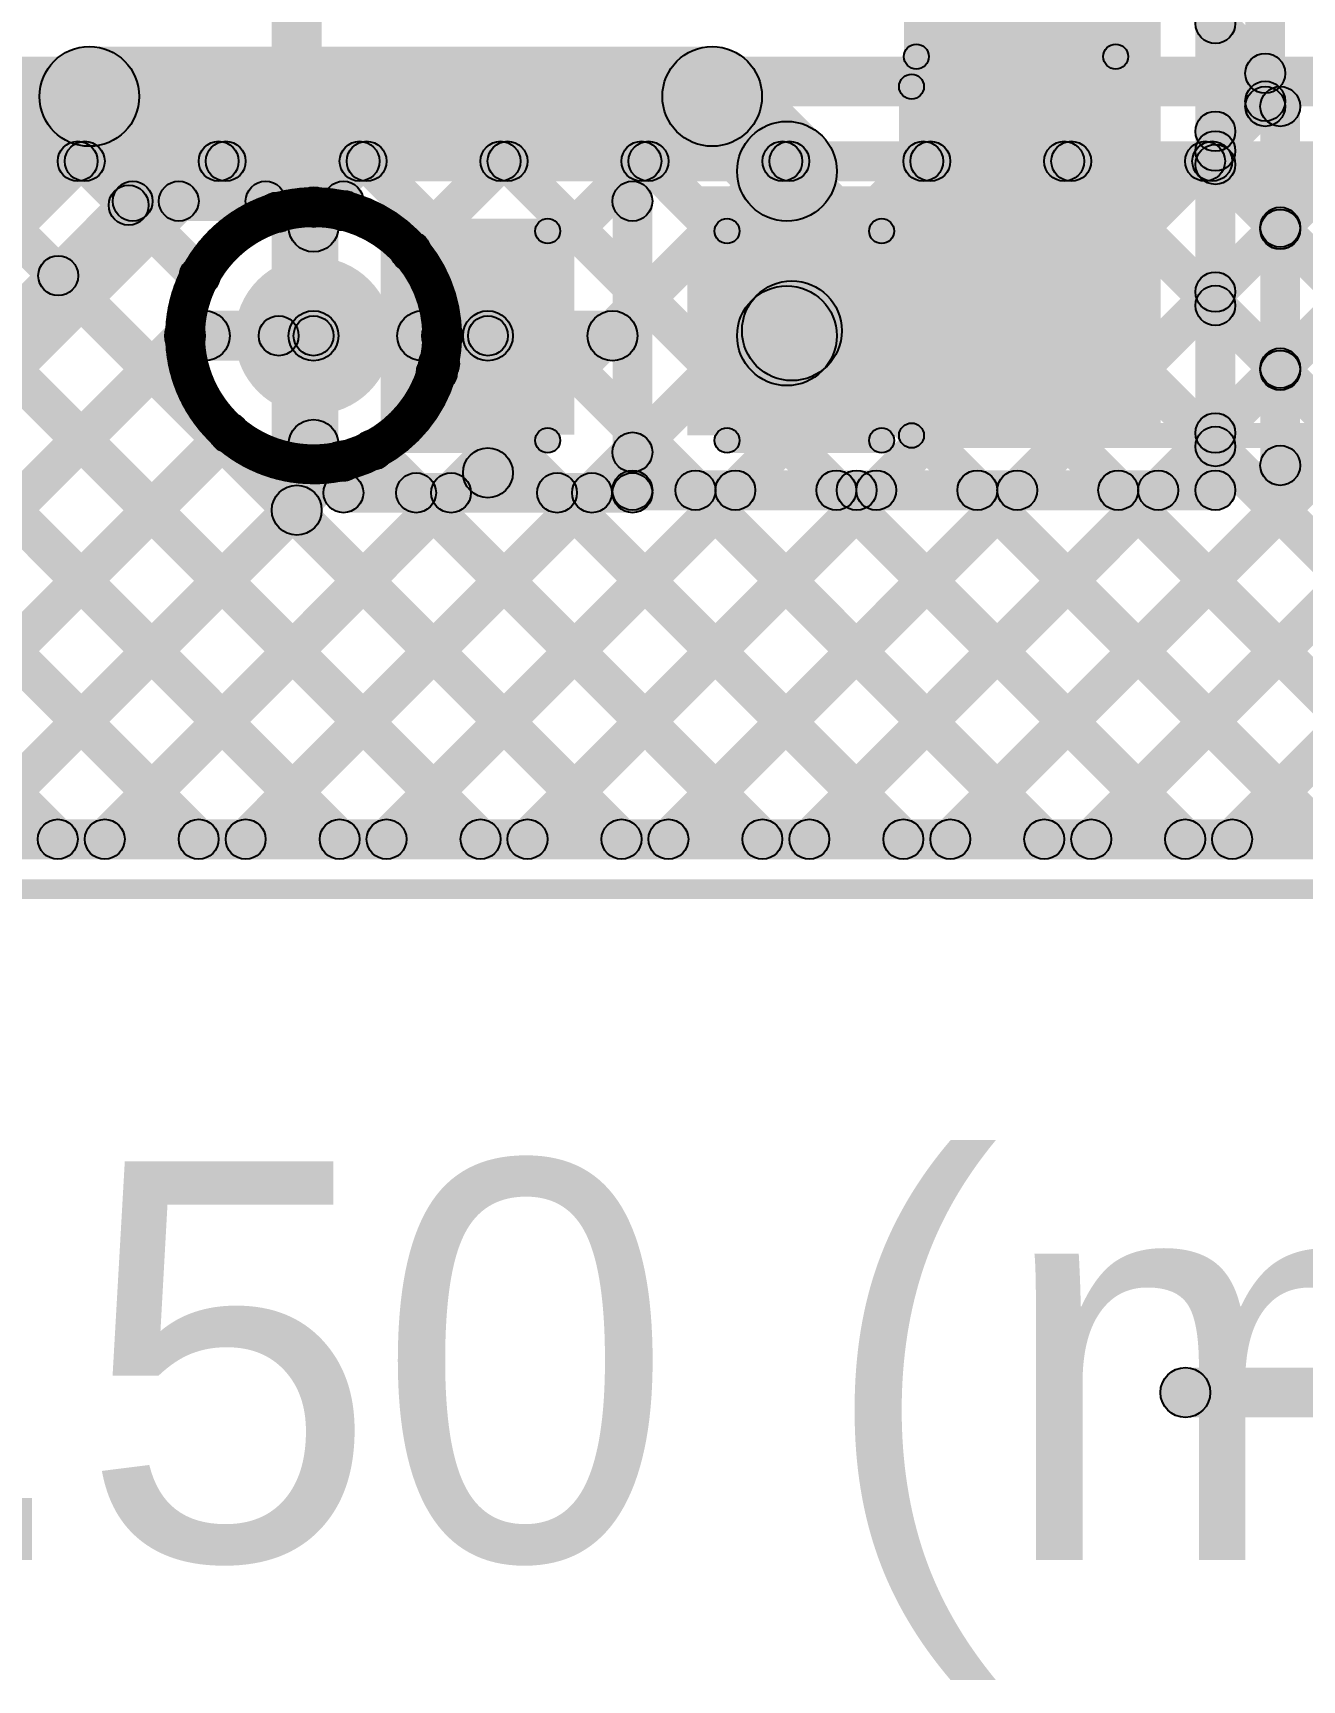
# Model space of a CAD drawing. Header units: millimetres. Extents: x 2.38 to 5.72, y -0.36 to 1.72.
# Drawn here: x 4.0637 to 4.3184, y -0.1947 to 0.1357 of the extents above; entities that cross this region are included whole.
import ezdxf

# ---------------------------------------------------------------- set-up
doc = ezdxf.new("R2010")
doc.units = ezdxf.units.MM
doc.header["$MEASUREMENT"] = 0
for name, color, linetype in [('BottomLayer', 5, 'Continuous'), ('BottomOverlay', 54, 'Continuous'), ('BottomPaste', 16, 'Continuous'), ('BottomSolder', 6, 'Continuous'), ('Mechanical1', 6, 'Continuous'), ('Mechanical2', 216, 'Continuous'), ('TopLayer', 1, 'Continuous'), ('TopSolder', 216, 'Continuous'), ('ViaHoleLayer', 16, 'Continuous')]:
    doc.layers.add(name, color=color, linetype=linetype)

# ---------------------------------------------------------------- blocks, each defined once
blk = doc.blocks.new('LED_0805_B_23')
at = {"layer": 'BottomLayer'}
for points in [[(-0.05999, 0.02999), (-0.01999, 0.02999), (-0.01999, -0.03001), (-0.05999, -0.03001)], [(0.02001, 0.02999), (0.06001, 0.02999), (0.06001, -0.03001), (0.02001, -0.03001)]]:
    blk.add_hatch(color=5, dxfattribs=at).paths.add_polyline_path(points)
at = {"layer": 'BottomOverlay'}
h = blk.add_hatch(color=54, dxfattribs=at)
edge = h.paths.add_edge_path()
edge.add_arc((-0.06499, 0.03499), 0.0025, 0, 360)
h = blk.add_hatch(color=54, dxfattribs=at)
edge = h.paths.add_edge_path()
edge.add_arc((-0.06499, 0.03499), 0.0025, 0, 360)
for points in [[(-0.06499, 0.03249), (-0.06499, 0.03749), (0.06501, 0.03749), (0.06501, 0.03249)], [(0.096, 0.03699), (0.064, 0.03699), (0.064, -0.03701), (0.096, -0.03701)], [(-0.06249, -0.03501), (-0.06749, -0.03501), (-0.06749, 0.03499), (-0.06249, 0.03499)], [(0.06751, -0.03501), (0.06251, -0.03501), (0.06251, 0.03499), (0.06751, 0.03499)], [(-0.06499, -0.03751), (-0.06499, -0.03251), (0.06501, -0.03251), (0.06501, -0.03751)]]:
    blk.add_hatch(color=54, dxfattribs=at).paths.add_polyline_path(points)
h = blk.add_hatch(color=54, dxfattribs=at)
edge = h.paths.add_edge_path()
edge.add_arc((0.06501, 0.03499), 0.0025, 0, 360)
h = blk.add_hatch(color=54, dxfattribs=at)
edge = h.paths.add_edge_path()
edge.add_arc((0.06501, 0.03499), 0.0025, 0, 360)
h = blk.add_hatch(color=54, dxfattribs=at)
edge = h.paths.add_edge_path()
edge.add_arc((-0.06499, -0.03501), 0.0025, 0, 360)
h = blk.add_hatch(color=54, dxfattribs=at)
edge = h.paths.add_edge_path()
edge.add_arc((-0.06499, -0.03501), 0.0025, 0, 360)
h = blk.add_hatch(color=54, dxfattribs=at)
edge = h.paths.add_edge_path()
edge.add_arc((0.06501, -0.03501), 0.0025, 0, 360)
h = blk.add_hatch(color=54, dxfattribs=at)
edge = h.paths.add_edge_path()
edge.add_arc((0.06501, -0.03501), 0.0025, 0, 360)
at = {"layer": 'BottomPaste'}
for points in [[(-0.05999, 0.02999), (-0.01999, 0.02999), (-0.01999, -0.03001), (-0.05999, -0.03001)], [(0.02001, 0.02999), (0.06001, 0.02999), (0.06001, -0.03001), (0.02001, -0.03001)]]:
    blk.add_hatch(color=16, dxfattribs=at).paths.add_polyline_path(points)
at = {"layer": 'BottomSolder'}
for points in [[(-0.06399, 0.03399), (-0.01599, 0.03399), (-0.01599, -0.03401), (-0.06399, -0.03401)], [(0.01601, 0.03399), (0.06401, 0.03399), (0.06401, -0.03401), (0.01601, -0.03401)]]:
    blk.add_hatch(color=6, dxfattribs=at).paths.add_polyline_path(points)
at = {"layer": 'BottomOverlay'}
for centre in [(-0.06499, 0.03499), (-0.06499, 0.03499), (0.06501, 0.03499), (0.06501, 0.03499), (-0.06499, -0.03501), (-0.06499, -0.03501), (0.06501, -0.03501), (0.06501, -0.03501)]:
    blk.add_circle(centre, 0.0025, dxfattribs=at)
blk = doc.blocks.new('C__0805_B_32')
at = {"layer": 'BottomLayer'}
for points in [[(-0.06, 0.03), (-0.02, 0.03), (-0.02, -0.03), (-0.06, -0.03)], [(0.02, 0.03), (0.06, 0.03), (0.06, -0.03), (0.02, -0.03)]]:
    blk.add_hatch(color=5, dxfattribs=at).paths.add_polyline_path(points)
at = {"layer": 'BottomOverlay'}
h = blk.add_hatch(color=54, dxfattribs=at)
edge = h.paths.add_edge_path()
edge.add_arc((-0.064, 0.034), 0.0025, 0, 360)
h = blk.add_hatch(color=54, dxfattribs=at)
edge = h.paths.add_edge_path()
edge.add_arc((-0.064, 0.034), 0.0025, 0, 360)
for points in [[(-0.064, 0.0315), (-0.064, 0.0365), (-0.024, 0.0365), (-0.024, 0.0315)], [(0.024, 0.0315), (0.024, 0.0365), (0.064, 0.0365), (0.064, 0.0315)], [(-0.0615, -0.034), (-0.0665, -0.034), (-0.0665, 0.034), (-0.0615, 0.034)], [(0.0665, -0.034), (0.0615, -0.034), (0.0615, 0.034), (0.0665, 0.034)], [(-0.064, -0.0365), (-0.064, -0.0315), (-0.024, -0.0315), (-0.024, -0.0365)], [(0.024, -0.0365), (0.024, -0.0315), (0.064, -0.0315), (0.064, -0.0365)]]:
    blk.add_hatch(color=54, dxfattribs=at).paths.add_polyline_path(points)
h = blk.add_hatch(color=54, dxfattribs=at)
edge = h.paths.add_edge_path()
edge.add_arc((-0.024, 0.034), 0.0025, 0, 360)
h = blk.add_hatch(color=54, dxfattribs=at)
edge = h.paths.add_edge_path()
edge.add_arc((0.024, 0.034), 0.0025, 0, 360)
h = blk.add_hatch(color=54, dxfattribs=at)
edge = h.paths.add_edge_path()
edge.add_arc((0.064, 0.034), 0.0025, 0, 360)
h = blk.add_hatch(color=54, dxfattribs=at)
edge = h.paths.add_edge_path()
edge.add_arc((0.064, 0.034), 0.0025, 0, 360)
h = blk.add_hatch(color=54, dxfattribs=at)
edge = h.paths.add_edge_path()
edge.add_arc((-0.064, -0.034), 0.0025, 0, 360)
h = blk.add_hatch(color=54, dxfattribs=at)
edge = h.paths.add_edge_path()
edge.add_arc((-0.064, -0.034), 0.0025, 0, 360)
h = blk.add_hatch(color=54, dxfattribs=at)
edge = h.paths.add_edge_path()
edge.add_arc((-0.024, -0.034), 0.0025, 0, 360)
h = blk.add_hatch(color=54, dxfattribs=at)
edge = h.paths.add_edge_path()
edge.add_arc((0.024, -0.034), 0.0025, 0, 360)
h = blk.add_hatch(color=54, dxfattribs=at)
edge = h.paths.add_edge_path()
edge.add_arc((0.064, -0.034), 0.0025, 0, 360)
h = blk.add_hatch(color=54, dxfattribs=at)
edge = h.paths.add_edge_path()
edge.add_arc((0.064, -0.034), 0.0025, 0, 360)
at = {"layer": 'BottomPaste'}
for points in [[(-0.06, 0.03), (-0.02, 0.03), (-0.02, -0.03), (-0.06, -0.03)], [(0.02, 0.03), (0.06, 0.03), (0.06, -0.03), (0.02, -0.03)]]:
    blk.add_hatch(color=16, dxfattribs=at).paths.add_polyline_path(points)
at = {"layer": 'BottomSolder'}
for points in [[(-0.06276, 0.03276), (-0.01724, 0.03276), (-0.01724, -0.03276), (-0.06276, -0.03276)], [(0.01724, 0.03276), (0.06276, 0.03276), (0.06276, -0.03276), (0.01724, -0.03276)]]:
    blk.add_hatch(color=6, dxfattribs=at).paths.add_polyline_path(points)
at = {"layer": 'BottomOverlay'}
for centre in [(-0.064, 0.034), (-0.064, 0.034), (-0.024, 0.034), (0.024, 0.034), (0.064, 0.034), (0.064, 0.034), (-0.064, -0.034), (-0.064, -0.034), (-0.024, -0.034), (0.024, -0.034), (0.064, -0.034), (0.064, -0.034)]:
    blk.add_circle(centre, 0.0025, dxfattribs=at)
blk = doc.blocks.new('C__0603_B_34')
at = {"layer": 'BottomLayer'}
for points in [[(-0.045, -0.0175), (-0.045, 0.0175), (-0.015, 0.0175), (-0.015, -0.0175)], [(0.015, -0.0175), (0.015, 0.0175), (0.045, 0.0175), (0.045, -0.0175)]]:
    blk.add_hatch(color=5, dxfattribs=at).paths.add_polyline_path(points)
at = {"layer": 'BottomOverlay'}
h = blk.add_hatch(color=54, dxfattribs=at)
edge = h.paths.add_edge_path()
edge.add_arc((-0.049, 0.021), 0.0025, 0, 360)
h = blk.add_hatch(color=54, dxfattribs=at)
edge = h.paths.add_edge_path()
edge.add_arc((-0.049, 0.021), 0.0025, 0, 360)
for points in [[(-0.018, 0.0235), (-0.018, 0.0185), (-0.049, 0.0185), (-0.049, 0.0235)], [(0.049, 0.0235), (0.049, 0.0185), (0.018, 0.0185), (0.018, 0.0235)], [(-0.0515, 0.021), (-0.0465, 0.021), (-0.0465, -0.021), (-0.0515, -0.021)], [(0.0465, 0.021), (0.0515, 0.021), (0.0515, -0.021), (0.0465, -0.021)], [(-0.018, -0.0185), (-0.018, -0.0235), (-0.049, -0.0235), (-0.049, -0.0185)], [(0.049, -0.0185), (0.049, -0.0235), (0.018, -0.0235), (0.018, -0.0185)]]:
    blk.add_hatch(color=54, dxfattribs=at).paths.add_polyline_path(points)
h = blk.add_hatch(color=54, dxfattribs=at)
edge = h.paths.add_edge_path()
edge.add_arc((-0.018, 0.021), 0.0025, 0, 360)
h = blk.add_hatch(color=54, dxfattribs=at)
edge = h.paths.add_edge_path()
edge.add_arc((0.018, 0.021), 0.0025, 0, 360)
h = blk.add_hatch(color=54, dxfattribs=at)
edge = h.paths.add_edge_path()
edge.add_arc((0.049, 0.021), 0.0025, 0, 360)
h = blk.add_hatch(color=54, dxfattribs=at)
edge = h.paths.add_edge_path()
edge.add_arc((0.049, 0.021), 0.0025, 0, 360)
h = blk.add_hatch(color=54, dxfattribs=at)
edge = h.paths.add_edge_path()
edge.add_arc((-0.049, -0.021), 0.0025, 0, 360)
h = blk.add_hatch(color=54, dxfattribs=at)
edge = h.paths.add_edge_path()
edge.add_arc((-0.049, -0.021), 0.0025, 0, 360)
h = blk.add_hatch(color=54, dxfattribs=at)
edge = h.paths.add_edge_path()
edge.add_arc((-0.018, -0.021), 0.0025, 0, 360)
h = blk.add_hatch(color=54, dxfattribs=at)
edge = h.paths.add_edge_path()
edge.add_arc((0.018, -0.021), 0.0025, 0, 360)
h = blk.add_hatch(color=54, dxfattribs=at)
edge = h.paths.add_edge_path()
edge.add_arc((0.049, -0.021), 0.0025, 0, 360)
h = blk.add_hatch(color=54, dxfattribs=at)
edge = h.paths.add_edge_path()
edge.add_arc((0.049, -0.021), 0.0025, 0, 360)
at = {"layer": 'BottomPaste'}
for points in [[(-0.045, -0.0175), (-0.045, 0.0175), (-0.015, 0.0175), (-0.015, -0.0175)], [(0.015, -0.0175), (0.015, 0.0175), (0.045, 0.0175), (0.045, -0.0175)]]:
    blk.add_hatch(color=16, dxfattribs=at).paths.add_polyline_path(points)
at = {"layer": 'BottomSolder'}
for points in [[(-0.04736, -0.01986), (-0.04736, 0.01986), (-0.01264, 0.01986), (-0.01264, -0.01986)], [(0.01264, -0.01986), (0.01264, 0.01986), (0.04736, 0.01986), (0.04736, -0.01986)]]:
    blk.add_hatch(color=6, dxfattribs=at).paths.add_polyline_path(points)
at = {"layer": 'BottomOverlay'}
for centre in [(-0.049, 0.021), (-0.049, 0.021), (-0.018, 0.021), (0.018, 0.021), (0.049, 0.021), (0.049, 0.021), (-0.049, -0.021), (-0.049, -0.021), (-0.018, -0.021), (0.018, -0.021), (0.049, -0.021), (0.049, -0.021)]:
    blk.add_circle(centre, 0.0025, dxfattribs=at)

msp = doc.modelspace()

# ---------------------------------------------------------------- hatches: boundary and pattern name
at = {"layer": 'BottomLayer'}
for points in [[(4.305, 0.116), (4.297, 0.116), (4.297, 0.211), (4.305, 0.211)], [(4.315, 0.121), (4.307, 0.121), (4.307, 0.209), (4.315, 0.209)], [(4.24, 0.055), (4.29, 0.055), (4.29, 0.2), (4.24, 0.2)], [(4.29817, 0.13481), (4.30383, 0.14047), (4.31383, 0.13047), (4.30817, 0.12481)], [(4.075, 0.113), (4.075, 0.133), (4.2, 0.133), (4.2, 0.113)], [(4.03607, 0.06993), (4.02193, 0.08407), (4.06793, 0.13007), (4.08207, 0.11593)], [(4.19293, 0.11593), (4.20707, 0.13007), (4.22207, 0.11507), (4.20793, 0.10093)], [(4.30383, 0.10923), (4.29817, 0.11489), (4.30817, 0.12489), (4.31383, 0.11923)], [(4.311, 0.117), (4.311, 0.125), (4.31401, 0.125), (4.31401, 0.117)], [(4.31801, 0.04899), (4.31001, 0.04899), (4.31001, 0.121), (4.31801, 0.121)], [(4.305, 0.044), (4.297, 0.044), (4.297, 0.116), (4.305, 0.116)], [(4.305, 0.044), (4.297, 0.044), (4.297, 0.116), (4.305, 0.116)], [(4.29817, 0.10653), (4.30383, 0.11218), (4.31683, 0.09918), (4.31118, 0.09352)], [(4.0837, 0.098), (4.0837, 0.106), (4.126, 0.106), (4.126, 0.098)], [(4.225, 0.075), (4.205, 0.075), (4.205, 0.108), (4.225, 0.108)], [(4.03583, 0.03922), (4.03017, 0.04488), (4.09012, 0.10483), (4.09578, 0.09917)], [(4.04671, 0.05936), (4.04106, 0.06501), (4.08087, 0.10483), (4.08653, 0.09917)], [(4.08006, 0.09836), (4.08572, 0.10402), (4.09995, 0.08978), (4.0943, 0.08413)], [(4.10754, 0.09917), (4.11319, 0.10483), (4.11546, 0.10256), (4.1098, 0.09691)], [(4.195, 0.055), (4.29, 0.055), (4.29, 0.105), (4.195, 0.105)], [(4.188, 0.044), (4.18, 0.044), (4.18, 0.102), (4.188, 0.102)], [(4.188, 0.044), (4.18, 0.044), (4.18, 0.102), (4.188, 0.102)], [(4.30383, 0.08095), (4.29817, 0.08661), (4.31118, 0.09961), (4.31683, 0.09395)], [(4.125, 0.075), (4.115, 0.075), (4.115, 0.09681), (4.125, 0.09681)], [(4.06592, 0.08422), (4.07158, 0.08988), (4.18463, -0.02317), (4.17897, -0.02883)], [(4.22207, 0.06793), (4.20793, 0.08207), (4.20893, 0.08307), (4.22307, 0.06893)], [(4.29817, 0.07824), (4.30383, 0.0839), (4.31683, 0.07089), (4.31118, 0.06524)], [(4.09819, 0.07), (4.09819, 0.08), (4.12, 0.08), (4.12, 0.07)], [(4.155, 0.07), (4.155, 0.08), (4.18, 0.08), (4.18, 0.07)], [(3.99606, -0.02883), (3.9904, -0.02317), (4.09136, 0.07778), (4.09702, 0.07213)], [(4.113, 0.071), (4.113, 0.079), (4.12, 0.079), (4.12, 0.071)], [(4.12, 0.071), (4.12, 0.079), (4.155, 0.079), (4.155, 0.071)], [(4.05178, 0.07008), (4.05743, 0.07574), (4.15634, -0.02317), (4.15068, -0.02883)], [(4.125, 0.05319), (4.115, 0.05319), (4.115, 0.075), (4.125, 0.075)], [(4.16, 0.0475), (4.15, 0.0475), (4.15, 0.075), (4.16, 0.075)], [(4.30383, 0.05266), (4.29817, 0.05832), (4.31118, 0.07133), (4.31683, 0.06567)], [(4.03724, 0.05633), (4.0429, 0.06198), (4.12806, -0.02317), (4.1224, -0.02883)], [(4.02435, -0.02883), (4.01869, -0.02317), (4.10022, 0.05836), (4.10588, 0.05271)], [(4.1787, 0.04067), (4.17304, 0.04633), (4.18117, 0.05446), (4.18683, 0.0488)], [(4.29817, 0.04996), (4.30383, 0.05562), (4.38262, -0.02317), (4.37696, -0.02883)], [(4.31401, 0.04499), (4.31401, 0.05299), (4.364, 0.05299), (4.364, 0.04499)], [(4.05263, -0.02883), (4.04697, -0.02317), (4.12278, 0.05263), (4.12844, 0.04698)], [(4.13, 0.0435), (4.122, 0.0435), (4.122, 0.0499), (4.13, 0.0499)], [(4.25062, -0.02883), (4.24496, -0.02317), (4.31996, 0.05182), (4.32561, 0.04617)], [(4.2789, -0.02883), (4.27325, -0.02317), (4.34824, 0.05182), (4.3539, 0.04617)], [(4.30719, -0.02883), (4.30153, -0.02317), (4.37553, 0.05083), (4.38119, 0.04517)], [(4.08091, -0.02883), (4.07526, -0.02317), (4.14476, 0.04633), (4.15041, 0.04067)], [(4.1092, -0.02883), (4.10354, -0.02317), (4.17304, 0.04633), (4.1787, 0.04067)], [(4.126, 0.0395), (4.126, 0.0475), (4.184, 0.0475), (4.184, 0.0395)], [(4.13748, -0.02883), (4.13183, -0.02317), (4.20183, 0.04683), (4.20748, 0.04117)], [(4.13775, 0.04067), (4.14341, 0.04633), (4.21291, -0.02317), (4.20725, -0.02883)], [(4.16577, -0.02883), (4.16011, -0.02317), (4.23011, 0.04683), (4.23577, 0.04117)], [(4.16604, 0.04067), (4.17169, 0.04633), (4.24119, -0.02317), (4.23554, -0.02883)], [(4.184, 0.04), (4.184, 0.048), (4.229, 0.048), (4.229, 0.04)], [(4.19405, -0.02883), (4.18839, -0.02317), (4.25839, 0.04683), (4.26405, 0.04117)], [(4.19382, 0.04117), (4.19948, 0.04683), (4.26948, -0.02317), (4.26382, -0.02883)], [(4.22234, -0.02883), (4.21668, -0.02317), (4.28668, 0.04683), (4.29234, 0.04117)], [(4.22211, 0.04117), (4.22776, 0.04683), (4.29776, -0.02317), (4.29211, -0.02883)], [(4.229, 0.04), (4.229, 0.048), (4.301, 0.048), (4.301, 0.04)], [(4.229, 0.04), (4.229, 0.048), (4.301, 0.048), (4.301, 0.04)], [(4.25039, 0.04117), (4.25605, 0.04683), (4.32605, -0.02317), (4.32039, -0.02883)], [(4.27867, 0.04117), (4.28433, 0.04683), (4.35433, -0.02317), (4.34867, -0.02883)], [(3.99883, 0.03817), (4.00449, 0.04383), (4.07149, -0.02317), (4.06583, -0.02883)], [(4.02712, 0.03817), (4.03277, 0.04383), (4.09977, -0.02317), (4.09412, -0.02883)], [(3.107, -0.03), (3.107, -0.022), (5.12, -0.022), (5.12, -0.03)]]:
    msp.add_hatch(color=5, dxfattribs=at).paths.add_polyline_path(points)
h = msp.add_hatch(color=5, dxfattribs=at)
edge = h.paths.add_edge_path()
edge.add_arc((4.301, 0.13764), 0.004, 0, 360)
h = msp.add_hatch(color=5, dxfattribs=at)
edge = h.paths.add_edge_path()
edge.add_arc((4.075, 0.123), 0.01, 0, 360)
h = msp.add_hatch(color=5, dxfattribs=at)
edge = h.paths.add_edge_path()
edge.add_arc((4.075, 0.123), 0.01, 0, 360)
h = msp.add_hatch(color=5, dxfattribs=at)
edge = h.paths.add_edge_path()
edge.add_arc((4.2, 0.123), 0.01, 0, 360)
h = msp.add_hatch(color=5, dxfattribs=at)
edge = h.paths.add_edge_path()
edge.add_arc((4.2, 0.123), 0.01, 0, 360)
h = msp.add_hatch(color=5, dxfattribs=at)
edge = h.paths.add_edge_path()
edge.add_arc((4.311, 0.12764), 0.004, 0, 360)
h = msp.add_hatch(color=5, dxfattribs=at)
edge = h.paths.add_edge_path()
edge.add_arc((4.311, 0.12206), 0.004, 0, 360)
h = msp.add_hatch(color=5, dxfattribs=at)
edge = h.paths.add_edge_path()
edge.add_arc((4.311, 0.121), 0.004, 0, 360)
h = msp.add_hatch(color=5, dxfattribs=at)
edge = h.paths.add_edge_path()
edge.add_arc((4.311, 0.121), 0.004, 0, 360)
h = msp.add_hatch(color=5, dxfattribs=at)
edge = h.paths.add_edge_path()
edge.add_arc((4.31401, 0.121), 0.004, 0, 360)
h = msp.add_hatch(color=5, dxfattribs=at)
edge = h.paths.add_edge_path()
edge.add_arc((4.31401, 0.121), 0.004, 0, 360)
h = msp.add_hatch(color=5, dxfattribs=at)
edge = h.paths.add_edge_path()
edge.add_arc((4.301, 0.116), 0.004, 0, 360)
h = msp.add_hatch(color=5, dxfattribs=at)
edge = h.paths.add_edge_path()
edge.add_arc((4.301, 0.116), 0.004, 0, 360)
h = msp.add_hatch(color=5, dxfattribs=at)
edge = h.paths.add_edge_path()
edge.add_arc((4.301, 0.116), 0.004, 0, 360)
h = msp.add_hatch(color=5, dxfattribs=at)
edge = h.paths.add_edge_path()
edge.add_arc((4.215, 0.108), 0.01, 0, 360)
h = msp.add_hatch(color=5, dxfattribs=at)
edge = h.paths.add_edge_path()
edge.add_arc((4.215, 0.108), 0.01, 0, 360)
h = msp.add_hatch(color=5, dxfattribs=at)
edge = h.paths.add_edge_path()
edge.add_arc((4.301, 0.11206), 0.004, 0, 360)
h = msp.add_hatch(color=5, dxfattribs=at)
edge = h.paths.add_edge_path()
edge.add_arc((4.301, 0.10936), 0.004, 0, 360)
h = msp.add_hatch(color=5, dxfattribs=at)
edge = h.paths.add_edge_path()
edge.add_arc((4.0837, 0.102), 0.004, 0, 360)
h = msp.add_hatch(color=5, dxfattribs=at)
edge = h.paths.add_edge_path()
edge.add_arc((4.0837, 0.102), 0.004, 0, 360)
h = msp.add_hatch(color=5, dxfattribs=at)
edge = h.paths.add_edge_path()
edge.add_arc((4.09295, 0.102), 0.004, 0, 360)
h = msp.add_hatch(color=5, dxfattribs=at)
edge = h.paths.add_edge_path()
edge.add_arc((4.11037, 0.102), 0.004, 0, 360)
h = msp.add_hatch(color=5, dxfattribs=at)
edge = h.paths.add_edge_path()
edge.add_arc((4.126, 0.102), 0.004, 0, 360)
h = msp.add_hatch(color=5, dxfattribs=at)
edge = h.paths.add_edge_path()
edge.add_arc((4.184, 0.102), 0.004, 0, 360)
h = msp.add_hatch(color=5, dxfattribs=at)
edge = h.paths.add_edge_path()
edge.add_arc((4.184, 0.102), 0.004, 0, 360)
h = msp.add_hatch(color=5, dxfattribs=at)
edge = h.paths.add_edge_path()
edge.add_arc((4.08289, 0.10119), 0.004, 0, 360)
h = msp.add_hatch(color=5, dxfattribs=at)
edge = h.paths.add_edge_path()
edge.add_arc((4.11263, 0.09974), 0.004, 0, 360)
h = msp.add_hatch(color=5, dxfattribs=at)
edge = h.paths.add_edge_path()
edge.add_arc((4.126, 0.1001), 0.004, 0, 360)
h = msp.add_hatch(color=5, dxfattribs=at)
edge = h.paths.add_edge_path()
edge.add_arc((4.12, 0.09681), 0.005, 0, 360)
h = msp.add_hatch(color=5, dxfattribs=at)
edge = h.paths.add_edge_path()
edge.add_arc((4.31401, 0.09678), 0.004, 0, 360)
h = msp.add_hatch(color=5, dxfattribs=at)
edge = h.paths.add_edge_path()
edge.add_arc((4.31401, 0.09635), 0.004, 0, 360)
h = msp.add_hatch(color=5, dxfattribs=at)
edge = h.paths.add_edge_path()
edge.add_arc((4.06875, 0.08705), 0.004, 0, 360)
h = msp.add_hatch(color=5, dxfattribs=at)
edge = h.paths.add_edge_path()
edge.add_arc((4.09713, 0.08696), 0.004, 0, 360)
h = msp.add_hatch(color=5, dxfattribs=at)
edge = h.paths.add_edge_path()
edge.add_arc((4.12, 0.075), 0.01181, 0, 360)
h = msp.add_hatch(color=5, dxfattribs=at)
edge = h.paths.add_edge_path()
edge.add_arc((4.216, 0.076), 0.01, 0, 360)
h = msp.add_hatch(color=5, dxfattribs=at)
edge = h.paths.add_edge_path()
edge.add_arc((4.301, 0.08378), 0.004, 0, 360)
h = msp.add_hatch(color=5, dxfattribs=at)
edge = h.paths.add_edge_path()
edge.add_arc((4.215, 0.075), 0.01, 0, 360)
h = msp.add_hatch(color=5, dxfattribs=at)
edge = h.paths.add_edge_path()
edge.add_arc((4.215, 0.075), 0.01, 0, 360)
h = msp.add_hatch(color=5, dxfattribs=at)
edge = h.paths.add_edge_path()
edge.add_arc((4.301, 0.08107), 0.004, 0, 360)
h = msp.add_hatch(color=5, dxfattribs=at)
edge = h.paths.add_edge_path()
edge.add_arc((4.09819, 0.075), 0.005, 0, 360)
h = msp.add_hatch(color=5, dxfattribs=at)
edge = h.paths.add_edge_path()
edge.add_arc((4.12, 0.075), 0.005, 0, 360)
h = msp.add_hatch(color=5, dxfattribs=at)
edge = h.paths.add_edge_path()
edge.add_arc((4.12, 0.075), 0.005, 0, 360)
h = msp.add_hatch(color=5, dxfattribs=at)
edge = h.paths.add_edge_path()
edge.add_arc((4.12, 0.075), 0.005, 0, 360)
h = msp.add_hatch(color=5, dxfattribs=at)
edge = h.paths.add_edge_path()
edge.add_arc((4.155, 0.075), 0.005, 0, 360)
h = msp.add_hatch(color=5, dxfattribs=at)
edge = h.paths.add_edge_path()
edge.add_arc((4.155, 0.075), 0.005, 0, 360)
h = msp.add_hatch(color=5, dxfattribs=at)
edge = h.paths.add_edge_path()
edge.add_arc((4.18, 0.075), 0.005, 0, 360)
h = msp.add_hatch(color=5, dxfattribs=at)
edge = h.paths.add_edge_path()
edge.add_arc((4.09419, 0.07496), 0.004, 0, 360)
h = msp.add_hatch(color=5, dxfattribs=at)
edge = h.paths.add_edge_path()
edge.add_arc((4.113, 0.075), 0.004, 0, 360)
h = msp.add_hatch(color=5, dxfattribs=at)
edge = h.paths.add_edge_path()
edge.add_arc((4.12, 0.075), 0.004, 0, 360)
h = msp.add_hatch(color=5, dxfattribs=at)
edge = h.paths.add_edge_path()
edge.add_arc((4.12, 0.075), 0.004, 0, 360)
h = msp.add_hatch(color=5, dxfattribs=at)
edge = h.paths.add_edge_path()
edge.add_arc((4.155, 0.075), 0.004, 0, 360)
h = msp.add_hatch(color=5, dxfattribs=at)
edge = h.paths.add_edge_path()
edge.add_arc((4.31401, 0.0685), 0.004, 0, 360)
h = msp.add_hatch(color=5, dxfattribs=at)
edge = h.paths.add_edge_path()
edge.add_arc((4.31401, 0.06807), 0.004, 0, 360)
h = msp.add_hatch(color=5, dxfattribs=at)
edge = h.paths.add_edge_path()
edge.add_arc((4.10305, 0.05553), 0.004, 0, 360)
h = msp.add_hatch(color=5, dxfattribs=at)
edge = h.paths.add_edge_path()
edge.add_arc((4.301, 0.05549), 0.004, 0, 360)
h = msp.add_hatch(color=5, dxfattribs=at)
edge = h.paths.add_edge_path()
edge.add_arc((4.12, 0.05319), 0.005, 0, 360)
h = msp.add_hatch(color=5, dxfattribs=at)
edge = h.paths.add_edge_path()
edge.add_arc((4.301, 0.05279), 0.004, 0, 360)
h = msp.add_hatch(color=5, dxfattribs=at)
edge = h.paths.add_edge_path()
edge.add_arc((4.12561, 0.04981), 0.004, 0, 360)
h = msp.add_hatch(color=5, dxfattribs=at)
edge = h.paths.add_edge_path()
edge.add_arc((4.126, 0.0499), 0.004, 0, 360)
h = msp.add_hatch(color=5, dxfattribs=at)
edge = h.paths.add_edge_path()
edge.add_arc((4.126, 0.0499), 0.004, 0, 360)
h = msp.add_hatch(color=5, dxfattribs=at)
edge = h.paths.add_edge_path()
edge.add_arc((4.184, 0.05163), 0.004, 0, 360)
h = msp.add_hatch(color=5, dxfattribs=at)
edge = h.paths.add_edge_path()
edge.add_arc((4.31401, 0.04899), 0.004, 0, 360)
h = msp.add_hatch(color=5, dxfattribs=at)
edge = h.paths.add_edge_path()
edge.add_arc((4.31401, 0.04899), 0.004, 0, 360)
h = msp.add_hatch(color=5, dxfattribs=at)
edge = h.paths.add_edge_path()
edge.add_arc((4.155, 0.0475), 0.005, 0, 360)
h = msp.add_hatch(color=5, dxfattribs=at)
edge = h.paths.add_edge_path()
edge.add_arc((4.126, 0.0435), 0.004, 0, 360)
h = msp.add_hatch(color=5, dxfattribs=at)
edge = h.paths.add_edge_path()
edge.add_arc((4.126, 0.0435), 0.004, 0, 360)
h = msp.add_hatch(color=5, dxfattribs=at)
edge = h.paths.add_edge_path()
edge.add_arc((4.14058, 0.0435), 0.004, 0, 360)
h = msp.add_hatch(color=5, dxfattribs=at)
edge = h.paths.add_edge_path()
edge.add_arc((4.14759, 0.0435), 0.004, 0, 360)
h = msp.add_hatch(color=5, dxfattribs=at)
edge = h.paths.add_edge_path()
edge.add_arc((4.16887, 0.0435), 0.004, 0, 360)
h = msp.add_hatch(color=5, dxfattribs=at)
edge = h.paths.add_edge_path()
edge.add_arc((4.17587, 0.0435), 0.004, 0, 360)
h = msp.add_hatch(color=5, dxfattribs=at)
edge = h.paths.add_edge_path()
edge.add_arc((4.17587, 0.0435), 0.004, 0, 360)
h = msp.add_hatch(color=5, dxfattribs=at)
edge = h.paths.add_edge_path()
edge.add_arc((4.184, 0.044), 0.004, 0, 360)
h = msp.add_hatch(color=5, dxfattribs=at)
edge = h.paths.add_edge_path()
edge.add_arc((4.184, 0.044), 0.004, 0, 360)
h = msp.add_hatch(color=5, dxfattribs=at)
edge = h.paths.add_edge_path()
edge.add_arc((4.184, 0.044), 0.004, 0, 360)
h = msp.add_hatch(color=5, dxfattribs=at)
edge = h.paths.add_edge_path()
edge.add_arc((4.184, 0.0435), 0.004, 0, 360)
h = msp.add_hatch(color=5, dxfattribs=at)
edge = h.paths.add_edge_path()
edge.add_arc((4.19665, 0.044), 0.004, 0, 360)
h = msp.add_hatch(color=5, dxfattribs=at)
edge = h.paths.add_edge_path()
edge.add_arc((4.20465, 0.044), 0.004, 0, 360)
h = msp.add_hatch(color=5, dxfattribs=at)
edge = h.paths.add_edge_path()
edge.add_arc((4.22493, 0.044), 0.004, 0, 360)
h = msp.add_hatch(color=5, dxfattribs=at)
edge = h.paths.add_edge_path()
edge.add_arc((4.229, 0.044), 0.004, 0, 360)
h = msp.add_hatch(color=5, dxfattribs=at)
edge = h.paths.add_edge_path()
edge.add_arc((4.229, 0.044), 0.004, 0, 360)
h = msp.add_hatch(color=5, dxfattribs=at)
edge = h.paths.add_edge_path()
edge.add_arc((4.229, 0.044), 0.004, 0, 360)
h = msp.add_hatch(color=5, dxfattribs=at)
edge = h.paths.add_edge_path()
edge.add_arc((4.23294, 0.044), 0.004, 0, 360)
h = msp.add_hatch(color=5, dxfattribs=at)
edge = h.paths.add_edge_path()
edge.add_arc((4.25322, 0.044), 0.004, 0, 360)
h = msp.add_hatch(color=5, dxfattribs=at)
edge = h.paths.add_edge_path()
edge.add_arc((4.26122, 0.044), 0.004, 0, 360)
h = msp.add_hatch(color=5, dxfattribs=at)
edge = h.paths.add_edge_path()
edge.add_arc((4.2815, 0.044), 0.004, 0, 360)
h = msp.add_hatch(color=5, dxfattribs=at)
edge = h.paths.add_edge_path()
edge.add_arc((4.28951, 0.044), 0.004, 0, 360)
h = msp.add_hatch(color=5, dxfattribs=at)
edge = h.paths.add_edge_path()
edge.add_arc((4.301, 0.044), 0.004, 0, 360)
h = msp.add_hatch(color=5, dxfattribs=at)
edge = h.paths.add_edge_path()
edge.add_arc((4.301, 0.044), 0.004, 0, 360)
h = msp.add_hatch(color=5, dxfattribs=at)
edge = h.paths.add_edge_path()
edge.add_arc((4.301, 0.044), 0.004, 0, 360)
h = msp.add_hatch(color=5, dxfattribs=at)
edge = h.paths.add_edge_path()
edge.add_arc((4.301, 0.044), 0.004, 0, 360)
h = msp.add_hatch(color=5, dxfattribs=at)
edge = h.paths.add_edge_path()
edge.add_arc((4.06866, -0.026), 0.004, 0, 360)
h = msp.add_hatch(color=5, dxfattribs=at)
edge = h.paths.add_edge_path()
edge.add_arc((4.07809, -0.026), 0.004, 0, 360)
h = msp.add_hatch(color=5, dxfattribs=at)
edge = h.paths.add_edge_path()
edge.add_arc((4.09694, -0.026), 0.004, 0, 360)
h = msp.add_hatch(color=5, dxfattribs=at)
edge = h.paths.add_edge_path()
edge.add_arc((4.10637, -0.026), 0.004, 0, 360)
h = msp.add_hatch(color=5, dxfattribs=at)
edge = h.paths.add_edge_path()
edge.add_arc((4.12523, -0.026), 0.004, 0, 360)
h = msp.add_hatch(color=5, dxfattribs=at)
edge = h.paths.add_edge_path()
edge.add_arc((4.13465, -0.026), 0.004, 0, 360)
h = msp.add_hatch(color=5, dxfattribs=at)
edge = h.paths.add_edge_path()
edge.add_arc((4.15351, -0.026), 0.004, 0, 360)
h = msp.add_hatch(color=5, dxfattribs=at)
edge = h.paths.add_edge_path()
edge.add_arc((4.16294, -0.026), 0.004, 0, 360)
h = msp.add_hatch(color=5, dxfattribs=at)
edge = h.paths.add_edge_path()
edge.add_arc((4.1818, -0.026), 0.004, 0, 360)
h = msp.add_hatch(color=5, dxfattribs=at)
edge = h.paths.add_edge_path()
edge.add_arc((4.19122, -0.026), 0.004, 0, 360)
h = msp.add_hatch(color=5, dxfattribs=at)
edge = h.paths.add_edge_path()
edge.add_arc((4.21008, -0.026), 0.004, 0, 360)
h = msp.add_hatch(color=5, dxfattribs=at)
edge = h.paths.add_edge_path()
edge.add_arc((4.21951, -0.026), 0.004, 0, 360)
h = msp.add_hatch(color=5, dxfattribs=at)
edge = h.paths.add_edge_path()
edge.add_arc((4.23837, -0.026), 0.004, 0, 360)
h = msp.add_hatch(color=5, dxfattribs=at)
edge = h.paths.add_edge_path()
edge.add_arc((4.24779, -0.026), 0.004, 0, 360)
h = msp.add_hatch(color=5, dxfattribs=at)
edge = h.paths.add_edge_path()
edge.add_arc((4.26665, -0.026), 0.004, 0, 360)
h = msp.add_hatch(color=5, dxfattribs=at)
edge = h.paths.add_edge_path()
edge.add_arc((4.27608, -0.026), 0.004, 0, 360)
h = msp.add_hatch(color=5, dxfattribs=at)
edge = h.paths.add_edge_path()
edge.add_arc((4.29493, -0.026), 0.004, 0, 360)
h = msp.add_hatch(color=5, dxfattribs=at)
edge = h.paths.add_edge_path()
edge.add_arc((4.30436, -0.026), 0.004, 0, 360)
at = {"layer": 'BottomSolder'}
h = msp.add_hatch(color=6, dxfattribs=at)
edge = h.paths.add_edge_path()
edge.add_arc((4.12, 0.075), 0.01581, 0, 360)
at = {"layer": 'Mechanical1'}
for points in [[(4.12162, 0.04), (4.11162, 0.04), (4.11162, 0.51244), (4.12162, 0.51244)], [(4.29497, -0.142), (4.29497, -0.132), (5.14821, -0.132), (5.14821, -0.142)]]:
    msp.add_hatch(color=6, dxfattribs=at).paths.add_polyline_path(points)
h = msp.add_hatch(color=6, dxfattribs=at)
edge = h.paths.add_edge_path()
edge.add_arc((4.11662, 0.04), 0.005, 0, 360)
h = msp.add_hatch(color=6, dxfattribs=at)
edge = h.paths.add_edge_path()
edge.add_arc((4.29497, -0.137), 0.005, 0, 360)
at = {"layer": 'Mechanical2'}
msp.add_hatch(color=216, dxfattribs=at).paths.add_polyline_path([(3.08128, -0.038), (3.08128, -0.03406), (5.14821, -0.03406), (5.14821, -0.038)])
at = {"layer": 'TopLayer'}
for points in [[(3.886, 0.121), (3.886, 0.131), (4.556, 0.131), (4.556, 0.121)], [(3.90226, 0.106), (3.90226, 0.114), (4.53974, 0.114), (4.53974, 0.106)], [(3.92983, 0.10717), (3.93549, 0.11283), (4.07149, -0.02317), (4.06583, -0.02883)], [(3.93949, -0.02883), (3.93384, -0.02317), (4.06984, 0.11283), (4.07549, 0.10717)], [(3.95812, 0.10717), (3.96377, 0.11283), (4.09977, -0.02317), (4.09412, -0.02883)], [(3.96778, -0.02883), (3.96212, -0.02317), (4.09812, 0.11283), (4.10378, 0.10717)], [(3.9864, 0.10717), (3.99206, 0.11283), (4.12806, -0.02317), (4.1224, -0.02883)], [(4.01468, 0.10717), (4.02034, 0.11283), (4.15634, -0.02317), (4.15068, -0.02883)], [(4.04297, 0.10717), (4.04863, 0.11283), (4.18463, -0.02317), (4.17897, -0.02883)], [(4.07125, 0.10717), (4.07691, 0.11283), (4.09995, 0.08978), (4.0943, 0.08413)], [(4.08091, -0.02883), (4.07526, -0.02317), (4.21126, 0.11283), (4.21691, 0.10717)], [(4.09954, 0.10717), (4.10519, 0.11283), (4.11546, 0.10256), (4.1098, 0.09691)], [(4.1092, -0.02883), (4.10354, -0.02317), (4.23954, 0.11283), (4.2452, 0.10717)], [(4.12287, 0.09798), (4.11722, 0.10364), (4.1264, 0.11283), (4.13206, 0.10717)], [(4.12782, 0.10717), (4.13348, 0.11283), (4.26948, -0.02317), (4.26382, -0.02883)], [(4.13748, -0.02883), (4.13183, -0.02317), (4.26783, 0.11283), (4.27348, 0.10717)], [(4.14229, 0.08912), (4.13664, 0.09478), (4.15469, 0.11283), (4.16035, 0.10717)], [(4.14802, 0.06656), (4.14237, 0.07222), (4.18297, 0.11283), (4.18863, 0.10717)], [(4.15611, 0.10717), (4.16176, 0.11283), (4.29776, -0.02317), (4.29211, -0.02883)], [(4.16577, -0.02883), (4.16011, -0.02317), (4.29611, 0.11283), (4.30177, 0.10717)], [(4.18439, 0.10717), (4.19005, 0.11283), (4.32605, -0.02317), (4.32039, -0.02883)], [(4.19405, -0.02883), (4.18839, -0.02317), (4.32439, 0.11283), (4.33005, 0.10717)], [(4.21267, 0.10717), (4.21833, 0.11283), (4.35433, -0.02317), (4.34867, -0.02883)], [(4.22234, -0.02883), (4.21668, -0.02317), (4.35268, 0.11283), (4.35834, 0.10717)], [(4.24096, 0.10717), (4.24662, 0.11283), (4.38262, -0.02317), (4.37696, -0.02883)], [(4.25062, -0.02883), (4.24496, -0.02317), (4.38096, 0.11283), (4.38662, 0.10717)], [(4.26924, 0.10717), (4.2749, 0.11283), (4.4109, -0.02317), (4.40524, -0.02883)], [(4.2789, -0.02883), (4.27325, -0.02317), (4.40925, 0.11283), (4.4149, 0.10717)], [(4.29753, 0.10717), (4.30318, 0.11283), (4.43918, -0.02317), (4.43353, -0.02883)], [(4.30719, -0.02883), (4.30153, -0.02317), (4.43753, 0.11283), (4.44319, 0.10717)], [(4.125, 0.075), (4.115, 0.075), (4.115, 0.09681), (4.125, 0.09681)], [(4.09819, 0.07), (4.09819, 0.08), (4.12, 0.08), (4.12, 0.07)], [(4.12, 0.07), (4.12, 0.08), (4.14181, 0.08), (4.14181, 0.07)], [(3.99606, -0.02883), (3.9904, -0.02317), (4.09136, 0.07778), (4.09702, 0.07213)], [(4.125, 0.05319), (4.115, 0.05319), (4.115, 0.075), (4.125, 0.075)], [(4.14191, 0.0648), (4.14756, 0.07046), (4.24119, -0.02317), (4.23554, -0.02883)], [(4.02435, -0.02883), (4.01869, -0.02317), (4.10022, 0.05836), (4.10588, 0.05271)], [(4.12913, 0.0493), (4.13478, 0.05495), (4.21291, -0.02317), (4.20725, -0.02883)], [(4.05263, -0.02883), (4.04697, -0.02317), (4.12278, 0.05263), (4.12844, 0.04698)], [(3.109, -0.03), (3.109, -0.022), (5.118, -0.022), (5.118, -0.03)]]:
    msp.add_hatch(color=1, dxfattribs=at).paths.add_polyline_path(points)
h = msp.add_hatch(color=1, dxfattribs=at)
edge = h.paths.add_edge_path()
edge.add_arc((4.07266, 0.11), 0.004, 0, 360)
h = msp.add_hatch(color=1, dxfattribs=at)
edge = h.paths.add_edge_path()
edge.add_arc((4.07408, 0.11), 0.004, 0, 360)
h = msp.add_hatch(color=1, dxfattribs=at)
edge = h.paths.add_edge_path()
edge.add_arc((4.10095, 0.11), 0.004, 0, 360)
h = msp.add_hatch(color=1, dxfattribs=at)
edge = h.paths.add_edge_path()
edge.add_arc((4.10237, 0.11), 0.004, 0, 360)
h = msp.add_hatch(color=1, dxfattribs=at)
edge = h.paths.add_edge_path()
edge.add_arc((4.12923, 0.11), 0.004, 0, 360)
h = msp.add_hatch(color=1, dxfattribs=at)
edge = h.paths.add_edge_path()
edge.add_arc((4.13065, 0.11), 0.004, 0, 360)
h = msp.add_hatch(color=1, dxfattribs=at)
edge = h.paths.add_edge_path()
edge.add_arc((4.15752, 0.11), 0.004, 0, 360)
h = msp.add_hatch(color=1, dxfattribs=at)
edge = h.paths.add_edge_path()
edge.add_arc((4.15893, 0.11), 0.004, 0, 360)
h = msp.add_hatch(color=1, dxfattribs=at)
edge = h.paths.add_edge_path()
edge.add_arc((4.1858, 0.11), 0.004, 0, 360)
h = msp.add_hatch(color=1, dxfattribs=at)
edge = h.paths.add_edge_path()
edge.add_arc((4.18722, 0.11), 0.004, 0, 360)
h = msp.add_hatch(color=1, dxfattribs=at)
edge = h.paths.add_edge_path()
edge.add_arc((4.21409, 0.11), 0.004, 0, 360)
h = msp.add_hatch(color=1, dxfattribs=at)
edge = h.paths.add_edge_path()
edge.add_arc((4.2155, 0.11), 0.004, 0, 360)
h = msp.add_hatch(color=1, dxfattribs=at)
edge = h.paths.add_edge_path()
edge.add_arc((4.24237, 0.11), 0.004, 0, 360)
h = msp.add_hatch(color=1, dxfattribs=at)
edge = h.paths.add_edge_path()
edge.add_arc((4.24379, 0.11), 0.004, 0, 360)
h = msp.add_hatch(color=1, dxfattribs=at)
edge = h.paths.add_edge_path()
edge.add_arc((4.27065, 0.11), 0.004, 0, 360)
h = msp.add_hatch(color=1, dxfattribs=at)
edge = h.paths.add_edge_path()
edge.add_arc((4.27207, 0.11), 0.004, 0, 360)
h = msp.add_hatch(color=1, dxfattribs=at)
edge = h.paths.add_edge_path()
edge.add_arc((4.29894, 0.11), 0.004, 0, 360)
h = msp.add_hatch(color=1, dxfattribs=at)
edge = h.paths.add_edge_path()
edge.add_arc((4.30036, 0.11), 0.004, 0, 360)
h = msp.add_hatch(color=1, dxfattribs=at)
edge = h.paths.add_edge_path()
edge.add_arc((4.11263, 0.09974), 0.004, 0, 360)
h = msp.add_hatch(color=1, dxfattribs=at)
edge = h.paths.add_edge_path()
edge.add_arc((4.12004, 0.10081), 0.004, 0, 360)
h = msp.add_hatch(color=1, dxfattribs=at)
edge = h.paths.add_edge_path()
edge.add_arc((4.12, 0.09681), 0.005, 0, 360)
h = msp.add_hatch(color=1, dxfattribs=at)
edge = h.paths.add_edge_path()
edge.add_arc((4.13947, 0.09195), 0.004, 0, 360)
h = msp.add_hatch(color=1, dxfattribs=at)
edge = h.paths.add_edge_path()
edge.add_arc((4.09713, 0.08696), 0.004, 0, 360)
h = msp.add_hatch(color=1, dxfattribs=at)
edge = h.paths.add_edge_path()
edge.add_arc((4.12, 0.075), 0.01181, 0, 360)
h = msp.add_hatch(color=1, dxfattribs=at)
edge = h.paths.add_edge_path()
edge.add_arc((4.09819, 0.075), 0.005, 0, 360)
h = msp.add_hatch(color=1, dxfattribs=at)
edge = h.paths.add_edge_path()
edge.add_arc((4.12, 0.075), 0.005, 0, 360)
h = msp.add_hatch(color=1, dxfattribs=at)
edge = h.paths.add_edge_path()
edge.add_arc((4.12, 0.075), 0.005, 0, 360)
h = msp.add_hatch(color=1, dxfattribs=at)
edge = h.paths.add_edge_path()
edge.add_arc((4.12, 0.075), 0.005, 0, 360)
h = msp.add_hatch(color=1, dxfattribs=at)
edge = h.paths.add_edge_path()
edge.add_arc((4.12, 0.075), 0.005, 0, 360)
h = msp.add_hatch(color=1, dxfattribs=at)
edge = h.paths.add_edge_path()
edge.add_arc((4.14181, 0.075), 0.005, 0, 360)
h = msp.add_hatch(color=1, dxfattribs=at)
edge = h.paths.add_edge_path()
edge.add_arc((4.09419, 0.075), 0.004, 0, 360)
h = msp.add_hatch(color=1, dxfattribs=at)
edge = h.paths.add_edge_path()
edge.add_arc((4.09419, 0.07496), 0.004, 0, 360)
h = msp.add_hatch(color=1, dxfattribs=at)
edge = h.paths.add_edge_path()
edge.add_arc((4.14581, 0.075), 0.004, 0, 360)
h = msp.add_hatch(color=1, dxfattribs=at)
edge = h.paths.add_edge_path()
edge.add_arc((4.14519, 0.06939), 0.004, 0, 360)
h = msp.add_hatch(color=1, dxfattribs=at)
edge = h.paths.add_edge_path()
edge.add_arc((4.14474, 0.06763), 0.004, 0, 360)
h = msp.add_hatch(color=1, dxfattribs=at)
edge = h.paths.add_edge_path()
edge.add_arc((4.10305, 0.05553), 0.004, 0, 360)
h = msp.add_hatch(color=1, dxfattribs=at)
edge = h.paths.add_edge_path()
edge.add_arc((4.12, 0.05319), 0.005, 0, 360)
h = msp.add_hatch(color=1, dxfattribs=at)
edge = h.paths.add_edge_path()
edge.add_arc((4.12561, 0.04981), 0.004, 0, 360)
h = msp.add_hatch(color=1, dxfattribs=at)
edge = h.paths.add_edge_path()
edge.add_arc((4.13196, 0.05213), 0.004, 0, 360)
h = msp.add_hatch(color=1, dxfattribs=at)
edge = h.paths.add_edge_path()
edge.add_arc((4.06866, -0.026), 0.004, 0, 360)
h = msp.add_hatch(color=1, dxfattribs=at)
edge = h.paths.add_edge_path()
edge.add_arc((4.07809, -0.026), 0.004, 0, 360)
h = msp.add_hatch(color=1, dxfattribs=at)
edge = h.paths.add_edge_path()
edge.add_arc((4.09694, -0.026), 0.004, 0, 360)
h = msp.add_hatch(color=1, dxfattribs=at)
edge = h.paths.add_edge_path()
edge.add_arc((4.10637, -0.026), 0.004, 0, 360)
h = msp.add_hatch(color=1, dxfattribs=at)
edge = h.paths.add_edge_path()
edge.add_arc((4.12523, -0.026), 0.004, 0, 360)
h = msp.add_hatch(color=1, dxfattribs=at)
edge = h.paths.add_edge_path()
edge.add_arc((4.13465, -0.026), 0.004, 0, 360)
h = msp.add_hatch(color=1, dxfattribs=at)
edge = h.paths.add_edge_path()
edge.add_arc((4.15351, -0.026), 0.004, 0, 360)
h = msp.add_hatch(color=1, dxfattribs=at)
edge = h.paths.add_edge_path()
edge.add_arc((4.16294, -0.026), 0.004, 0, 360)
h = msp.add_hatch(color=1, dxfattribs=at)
edge = h.paths.add_edge_path()
edge.add_arc((4.1818, -0.026), 0.004, 0, 360)
h = msp.add_hatch(color=1, dxfattribs=at)
edge = h.paths.add_edge_path()
edge.add_arc((4.19122, -0.026), 0.004, 0, 360)
h = msp.add_hatch(color=1, dxfattribs=at)
edge = h.paths.add_edge_path()
edge.add_arc((4.21008, -0.026), 0.004, 0, 360)
h = msp.add_hatch(color=1, dxfattribs=at)
edge = h.paths.add_edge_path()
edge.add_arc((4.21951, -0.026), 0.004, 0, 360)
h = msp.add_hatch(color=1, dxfattribs=at)
edge = h.paths.add_edge_path()
edge.add_arc((4.23837, -0.026), 0.004, 0, 360)
h = msp.add_hatch(color=1, dxfattribs=at)
edge = h.paths.add_edge_path()
edge.add_arc((4.24779, -0.026), 0.004, 0, 360)
h = msp.add_hatch(color=1, dxfattribs=at)
edge = h.paths.add_edge_path()
edge.add_arc((4.26665, -0.026), 0.004, 0, 360)
h = msp.add_hatch(color=1, dxfattribs=at)
edge = h.paths.add_edge_path()
edge.add_arc((4.27608, -0.026), 0.004, 0, 360)
h = msp.add_hatch(color=1, dxfattribs=at)
edge = h.paths.add_edge_path()
edge.add_arc((4.29493, -0.026), 0.004, 0, 360)
h = msp.add_hatch(color=1, dxfattribs=at)
edge = h.paths.add_edge_path()
edge.add_arc((4.30436, -0.026), 0.004, 0, 360)
at = {"layer": 'TopSolder'}
h = msp.add_hatch(color=216, dxfattribs=at)
edge = h.paths.add_edge_path()
edge.add_arc((4.12, 0.075), 0.01581, 0, 360)
at = {"layer": 'ViaHoleLayer'}
h = msp.add_hatch(color=16, dxfattribs=at)
edge = h.paths.add_edge_path()
edge.add_arc((4.12, 0.075), 0.00591, 0, 360)

# ---------------------------------------------------------------- linework, layer by layer
at = {"layer": 'BottomLayer', "const_width": 0.008}
msp.add_lwpolyline([(4.126, 0.0499, -1.267172), (4.126, 0.1001)], format="xyb", dxfattribs=at)
at = {"layer": 'BottomLayer'}
for centre, radius in [((4.301, 0.13764), 0.004), ((4.075, 0.123), 0.01), ((4.075, 0.123), 0.01), ((4.2, 0.123), 0.01), ((4.2, 0.123), 0.01), ((4.311, 0.12764), 0.004), ((4.311, 0.12206), 0.004), ((4.311, 0.121), 0.004), ((4.311, 0.121), 0.004), ((4.31401, 0.121), 0.004), ((4.31401, 0.121), 0.004), ((4.301, 0.116), 0.004), ((4.301, 0.116), 0.004), ((4.301, 0.116), 0.004), ((4.215, 0.108), 0.01), ((4.215, 0.108), 0.01), ((4.301, 0.11206), 0.004), ((4.301, 0.10936), 0.004), ((4.0837, 0.102), 0.004), ((4.0837, 0.102), 0.004), ((4.09295, 0.102), 0.004), ((4.11037, 0.102), 0.004), ((4.126, 0.102), 0.004), ((4.184, 0.102), 0.004), ((4.184, 0.102), 0.004), ((4.08289, 0.10119), 0.004), ((4.11263, 0.09974), 0.004), ((4.126, 0.1001), 0.004), ((4.12, 0.09681), 0.005), ((4.31401, 0.09678), 0.004), ((4.31401, 0.09635), 0.004), ((4.06875, 0.08705), 0.004), ((4.09713, 0.08696), 0.004), ((4.216, 0.076), 0.01), ((4.301, 0.08378), 0.004), ((4.215, 0.075), 0.01), ((4.215, 0.075), 0.01), ((4.301, 0.08107), 0.004), ((4.09819, 0.075), 0.005), ((4.12, 0.075), 0.005), ((4.12, 0.075), 0.005), ((4.12, 0.075), 0.005), ((4.155, 0.075), 0.005), ((4.155, 0.075), 0.005), ((4.18, 0.075), 0.005), ((4.09419, 0.07496), 0.004), ((4.113, 0.075), 0.004), ((4.12, 0.075), 0.004), ((4.12, 0.075), 0.004), ((4.155, 0.075), 0.004), ((4.31401, 0.0685), 0.004), ((4.31401, 0.06807), 0.004), ((4.10305, 0.05553), 0.004), ((4.301, 0.05549), 0.004), ((4.12, 0.05319), 0.005), ((4.301, 0.05279), 0.004), ((4.12561, 0.04981), 0.004), ((4.126, 0.0499), 0.004), ((4.126, 0.0499), 0.004), ((4.184, 0.05163), 0.004), ((4.31401, 0.04899), 0.004), ((4.31401, 0.04899), 0.004), ((4.155, 0.0475), 0.005), ((4.126, 0.0435), 0.004), ((4.126, 0.0435), 0.004), ((4.14058, 0.0435), 0.004), ((4.14759, 0.0435), 0.004), ((4.16887, 0.0435), 0.004), ((4.17587, 0.0435), 0.004), ((4.17587, 0.0435), 0.004), ((4.184, 0.044), 0.004), ((4.184, 0.044), 0.004), ((4.184, 0.044), 0.004), ((4.184, 0.0435), 0.004), ((4.19665, 0.044), 0.004), ((4.20465, 0.044), 0.004), ((4.22493, 0.044), 0.004), ((4.229, 0.044), 0.004), ((4.229, 0.044), 0.004), ((4.229, 0.044), 0.004), ((4.23294, 0.044), 0.004), ((4.25322, 0.044), 0.004), ((4.26122, 0.044), 0.004), ((4.2815, 0.044), 0.004), ((4.28951, 0.044), 0.004), ((4.301, 0.044), 0.004), ((4.301, 0.044), 0.004), ((4.301, 0.044), 0.004), ((4.301, 0.044), 0.004), ((4.06866, -0.026), 0.004), ((4.07809, -0.026), 0.004), ((4.09694, -0.026), 0.004), ((4.10637, -0.026), 0.004), ((4.12523, -0.026), 0.004), ((4.13465, -0.026), 0.004), ((4.15351, -0.026), 0.004), ((4.16294, -0.026), 0.004), ((4.1818, -0.026), 0.004), ((4.19122, -0.026), 0.004), ((4.21008, -0.026), 0.004), ((4.21951, -0.026), 0.004), ((4.23837, -0.026), 0.004), ((4.24779, -0.026), 0.004), ((4.26665, -0.026), 0.004), ((4.27608, -0.026), 0.004), ((4.29493, -0.026), 0.004), ((4.30436, -0.026), 0.004)]:
    msp.add_circle(centre, radius, dxfattribs=at)
at = {"layer": 'Mechanical1'}
for centre in [(4.11662, 0.04), (4.29497, -0.137)]:
    msp.add_circle(centre, 0.005, dxfattribs=at)
at = {"layer": 'TopLayer', "const_width": 0.008}
msp.add_lwpolyline([(4.14581, 0.075, 1), (4.09419, 0.075, 1)], format="xyb", close=True, dxfattribs=at)
at = {"layer": 'TopLayer'}
for centre, radius in [((4.07266, 0.11), 0.004), ((4.07408, 0.11), 0.004), ((4.10095, 0.11), 0.004), ((4.10237, 0.11), 0.004), ((4.12923, 0.11), 0.004), ((4.13065, 0.11), 0.004), ((4.15752, 0.11), 0.004), ((4.15893, 0.11), 0.004), ((4.1858, 0.11), 0.004), ((4.18722, 0.11), 0.004), ((4.21409, 0.11), 0.004), ((4.2155, 0.11), 0.004), ((4.24237, 0.11), 0.004), ((4.24379, 0.11), 0.004), ((4.27065, 0.11), 0.004), ((4.27207, 0.11), 0.004), ((4.29894, 0.11), 0.004), ((4.30036, 0.11), 0.004), ((4.11263, 0.09974), 0.004), ((4.12004, 0.10081), 0.004), ((4.12, 0.09681), 0.005), ((4.13947, 0.09195), 0.004), ((4.09713, 0.08696), 0.004), ((4.09819, 0.075), 0.005), ((4.12, 0.075), 0.005), ((4.12, 0.075), 0.005), ((4.12, 0.075), 0.005), ((4.12, 0.075), 0.005), ((4.14181, 0.075), 0.005), ((4.09419, 0.075), 0.004), ((4.09419, 0.07496), 0.004), ((4.14581, 0.075), 0.004), ((4.14519, 0.06939), 0.004), ((4.14474, 0.06763), 0.004), ((4.10305, 0.05553), 0.004), ((4.12, 0.05319), 0.005), ((4.12561, 0.04981), 0.004), ((4.13196, 0.05213), 0.004), ((4.06866, -0.026), 0.004), ((4.07809, -0.026), 0.004), ((4.09694, -0.026), 0.004), ((4.10637, -0.026), 0.004), ((4.12523, -0.026), 0.004), ((4.13465, -0.026), 0.004), ((4.15351, -0.026), 0.004), ((4.16294, -0.026), 0.004), ((4.1818, -0.026), 0.004), ((4.19122, -0.026), 0.004), ((4.21008, -0.026), 0.004), ((4.21951, -0.026), 0.004), ((4.23837, -0.026), 0.004), ((4.24779, -0.026), 0.004), ((4.26665, -0.026), 0.004), ((4.27608, -0.026), 0.004), ((4.29493, -0.026), 0.004), ((4.30436, -0.026), 0.004)]:
    msp.add_circle(centre, radius, dxfattribs=at)

# ---------------------------------------------------------------- block references
for name, p, rotation in [('C__0805_B_32', (4.305, 0.165), 360), ('LED_0805_B_23', (4.305, 0.09), 360), ('C__0603_B_34', (4.185, 0.075), 180)]:
    msp.add_blockref(name, p, dxfattribs=dict(rotation=rotation))

# ---------------------------------------------------------------- texts
at = {"layer": 'Mechanical1'}
msp.add_text('52.50 (mm)', height=0.08, dxfattribs=at).set_placement((3.92452, -0.1706))

doc.saveas('drawing.dxf')
